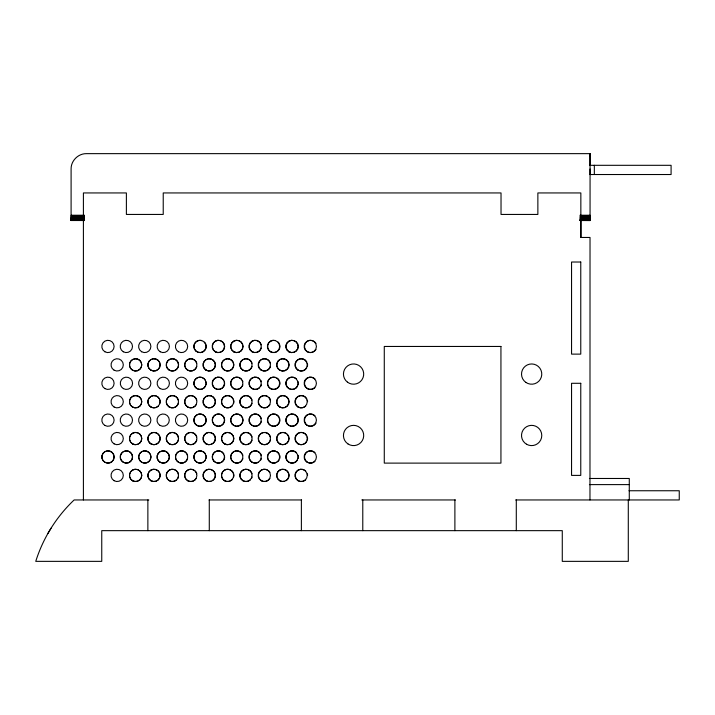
<?xml version="1.0" encoding="UTF-8"?>
<svg xmlns="http://www.w3.org/2000/svg" width="715" height="715" viewBox="0 0 715 715"><rect width="100%" height="100%" fill="white"/><g stroke="black" fill="none" stroke-linecap="round" stroke-linejoin="round"><path stroke-width="1.07" d="M84.486 220.515L71.098 220.515L71.098 168.99C70.919 160.786 78.239 153.466 86.444 153.645L590.072 153.645L590.072 155.7M580.893 237.514L580.902 219.684M580.026 217.503L590.072 217.503L590.054 220.569L590.072 168.99M590.054 165.022L590.054 153.645L590.072 174.523M47.914 533.453L51.033 528.215M589.875 165.308L671.09 165.308L671.09 174.523L589.875 174.523M71.098 215.233L84.486 215.233M580.026 215.233L590.072 215.233M71.098 216.019L84.486 216.019M580.026 216.019L590.072 216.019M71.098 216.779L84.486 216.779M580.026 216.779L590.072 216.779M84.486 217.503L71.098 217.503L71.098 220.515M71.098 218.164L84.486 218.164M580.026 218.173L590.072 218.173M71.098 218.772L84.486 218.772M580.026 218.772L590.072 218.772M71.098 219.299L84.486 219.299M580.026 219.299L590.072 219.299M71.098 219.746L84.486 219.746M580.026 219.746L590.072 219.746M71.098 220.104L84.486 220.104M580.008 220.104L590.072 220.104M71.098 220.363L84.486 220.363M580.008 220.363L590.072 220.363M580.008 220.515L590.054 220.569M589.428 478.478L629.28 478.478L629.28 499.955M589.428 484.609L629.28 484.609M629.003 490.749L679.25 490.749L679.25 499.955L515.667 499.955M148.836 499.955L74.128 499.955A144.618 144.618 0 0 0 35.75 561.355L101.753 561.355L101.753 530.655L562.276 530.655L562.276 561.355L628.288 561.355L628.288 499.955M209.039 499.955L301.587 499.955M361.799 499.955L455.464 499.955M594.335 165.308L594.335 174.523M589.973 499.955L590.027 237.46L580.848 237.46L580.848 192.943L537.868 192.943L537.868 214.437L501.027 214.437L501.027 192.943L163.226 192.943L163.226 214.437L126.385 214.437L126.385 192.943L83.405 192.943L83.405 499.955M516.293 499.955L516.293 530.655M454.892 499.955L454.892 530.655M362.782 499.955L362.782 530.655M301.381 499.955L301.381 530.655M209.281 499.955L209.281 530.655M147.871 499.955L147.871 530.655M315.959 349.519A6.14 6.14 0 0 1 306.699 351.154A6.14 6.14 0 0 1 306.699 341.743A6.14 6.14 0 0 1 315.959 343.379M279.735 344.862A6.14 6.14 0 0 1 278.144 350.788M276.866 351.771A6.14 6.14 0 0 1 267.714 347.249A6.14 6.14 0 0 1 275.391 340.519M278.144 342.11A6.14 6.14 0 0 1 279.118 343.379M261.315 348.035A6.14 6.14 0 0 1 251.859 351.476A6.14 6.14 0 0 1 251.859 341.421A6.14 6.14 0 0 1 261.315 344.862M204.463 342.11A6.14 6.14 0 0 1 202.711 352.012A6.14 6.14 0 0 1 193.997 346.981A6.14 6.14 0 0 1 201.71 340.519M178.419 366.455A6.14 6.14 0 0 1 168.534 369.575A6.14 6.14 0 0 1 169.893 359.305A6.14 6.14 0 0 1 178.625 364.873M196.84 366.455A6.14 6.14 0 0 1 187.384 369.896A6.14 6.14 0 0 1 187.384 359.842A6.14 6.14 0 0 1 196.84 363.283M252.1 366.455A6.14 6.14 0 0 1 242.644 369.896A6.14 6.14 0 0 1 242.644 359.842A6.14 6.14 0 0 1 252.1 363.283M270.52 366.455A6.14 6.14 0 0 1 261.064 369.896A6.14 6.14 0 0 1 261.064 359.842A6.14 6.14 0 0 1 270.52 363.283M307.361 363.283A6.14 6.14 0 0 1 307.361 366.455M306.753 367.939A6.14 6.14 0 0 1 297.485 369.575A6.14 6.14 0 0 1 297.485 360.163A6.14 6.14 0 0 1 306.753 361.799M314.984 387.637A6.14 6.14 0 0 1 306.297 387.637A6.14 6.14 0 0 1 306.297 378.95A6.14 6.14 0 0 1 314.984 378.95M298.155 381.703A6.14 6.14 0 0 1 298.155 384.885M297.538 386.359A6.14 6.14 0 0 1 288.699 388.317A6.14 6.14 0 0 1 287.519 379.343A6.14 6.14 0 0 1 296.564 378.95M279.735 381.703A6.14 6.14 0 0 1 279.735 384.885M279.118 386.359A6.14 6.14 0 0 1 271.208 388.853A6.14 6.14 0 0 1 268.027 381.193A6.14 6.14 0 0 1 275.391 377.359M276.866 377.976A6.14 6.14 0 0 1 279.118 380.219M261.315 384.885A6.14 6.14 0 0 1 260.698 386.359M259.724 387.637A6.14 6.14 0 0 1 251.037 387.637A6.14 6.14 0 0 1 251.037 378.95A6.14 6.14 0 0 1 259.724 378.95M260.698 380.219A6.14 6.14 0 0 1 261.315 381.703M242.886 384.885A6.14 6.14 0 0 1 242.278 386.359M241.304 387.628A6.14 6.14 0 0 1 232.616 387.628A6.14 6.14 0 0 1 232.616 378.95A6.14 6.14 0 0 1 241.304 378.95M242.278 380.219A6.14 6.14 0 0 1 242.886 381.703M224.465 381.703A6.14 6.14 0 0 1 217.467 389.335A6.14 6.14 0 0 1 213.508 379.772A6.14 6.14 0 0 1 223.858 380.219M206.045 381.703A6.14 6.14 0 0 1 206.045 384.885M205.437 386.359A6.14 6.14 0 0 1 196.169 387.995A6.14 6.14 0 0 1 196.169 378.584A6.14 6.14 0 0 1 205.437 380.219M158.408 406.057A6.14 6.14 0 0 1 148.497 404.306A6.14 6.14 0 0 1 153.528 395.592A6.14 6.14 0 0 1 159.999 403.305M178.419 403.305A6.14 6.14 0 0 1 168.963 406.746A6.14 6.14 0 0 1 168.963 396.682A6.14 6.14 0 0 1 178.419 400.123M196.223 404.779A6.14 6.14 0 0 1 186.561 406.057A6.14 6.14 0 0 1 187.839 396.396A6.14 6.14 0 0 1 196.84 400.123M233.68 400.123A6.14 6.14 0 0 1 233.68 403.305M232.089 406.057A6.14 6.14 0 0 1 223.044 405.655A6.14 6.14 0 0 1 224.224 396.682A6.14 6.14 0 0 1 233.063 398.639M252.1 403.305A6.14 6.14 0 0 1 242.644 406.746A6.14 6.14 0 0 1 242.644 396.682A6.14 6.14 0 0 1 252.1 400.123M269.904 404.779A6.14 6.14 0 0 1 261.52 407.032A6.14 6.14 0 0 1 259.268 398.639A6.14 6.14 0 0 1 267.66 396.396M268.929 397.37A6.14 6.14 0 0 1 270.52 400.123M305.77 406.057A6.14 6.14 0 0 1 296.725 405.655A6.14 6.14 0 0 1 297.914 396.682A6.14 6.14 0 0 1 306.753 398.639M307.361 400.123A6.14 6.14 0 0 1 307.575 401.714M315.959 423.2A6.14 6.14 0 0 1 307.119 425.166A6.14 6.14 0 0 1 305.94 416.184A6.14 6.14 0 0 1 314.984 415.79M279.735 418.543A6.14 6.14 0 0 1 272.737 426.176A6.14 6.14 0 0 1 268.769 416.613A6.14 6.14 0 0 1 279.118 417.06M261.315 421.725A6.14 6.14 0 0 1 251.859 425.166A6.14 6.14 0 0 1 251.859 415.102A6.14 6.14 0 0 1 261.315 418.543M178.419 440.145A6.14 6.14 0 0 1 168.534 443.255A6.14 6.14 0 0 1 169.893 432.986A6.14 6.14 0 0 1 178.625 438.554M196.84 440.145A6.14 6.14 0 0 1 187.384 443.586A6.14 6.14 0 0 1 187.384 433.522A6.14 6.14 0 0 1 196.84 436.963M252.1 440.145A6.14 6.14 0 0 1 242.644 443.586A6.14 6.14 0 0 1 242.644 433.522A6.14 6.14 0 0 1 252.1 436.963M270.52 440.145A6.14 6.14 0 0 1 261.064 443.586A6.14 6.14 0 0 1 261.064 433.522A6.14 6.14 0 0 1 270.52 436.963M287.35 434.211A6.14 6.14 0 0 1 285.106 444.319A6.14 6.14 0 0 1 276.893 438.018A6.14 6.14 0 0 1 286.08 433.236M307.361 436.963A6.14 6.14 0 0 1 307.361 440.145M306.753 441.62A6.14 6.14 0 0 1 297.485 443.255A6.14 6.14 0 0 1 297.485 433.853A6.14 6.14 0 0 1 306.753 435.48M314.984 461.318A6.14 6.14 0 0 1 306.297 461.318A6.14 6.14 0 0 1 306.297 452.631A6.14 6.14 0 0 1 314.984 452.631M298.155 455.384A6.14 6.14 0 0 1 298.155 458.565M297.538 460.04A6.14 6.14 0 0 1 288.699 462.006A6.14 6.14 0 0 1 287.519 453.024A6.14 6.14 0 0 1 296.564 452.631M279.735 455.384A6.14 6.14 0 0 1 279.735 458.565M279.118 460.04A6.14 6.14 0 0 1 278.144 461.318M276.866 462.292A6.14 6.14 0 0 1 267.714 457.779A6.14 6.14 0 0 1 275.391 451.04M276.866 451.657A6.14 6.14 0 0 1 279.118 453.9M261.315 458.565A6.14 6.14 0 0 1 260.698 460.04M258.446 462.292A6.14 6.14 0 0 1 250.348 460.496A6.14 6.14 0 0 1 251.43 452.273A6.14 6.14 0 0 1 259.724 452.631M260.698 453.9A6.14 6.14 0 0 1 261.315 455.384M242.886 458.565A6.14 6.14 0 0 1 242.278 460.04M241.304 461.318A6.14 6.14 0 0 1 232.616 461.318A6.14 6.14 0 0 1 232.616 452.631A6.14 6.14 0 0 1 241.304 452.631M242.278 453.9A6.14 6.14 0 0 1 242.886 455.384M224.465 455.384A6.14 6.14 0 0 1 217.467 463.025A6.14 6.14 0 0 1 213.508 453.453A6.14 6.14 0 0 1 223.858 453.9M206.045 455.384A6.14 6.14 0 0 1 206.045 458.565M205.437 460.04A6.14 6.14 0 0 1 204.463 461.318M203.185 462.292A6.14 6.14 0 0 1 194.033 457.779A6.14 6.14 0 0 1 201.71 451.04M203.185 451.657A6.14 6.14 0 0 1 205.437 453.9M187.625 458.565A6.14 6.14 0 0 1 179.099 462.542A6.14 6.14 0 0 1 176.668 453.453A6.14 6.14 0 0 1 186.034 452.631M187.017 453.9A6.14 6.14 0 0 1 187.625 455.384M159.382 478.469A6.14 6.14 0 0 1 149.033 478.916A6.14 6.14 0 0 1 153.001 469.344A6.14 6.14 0 0 1 159.999 476.985M178.419 476.985A6.14 6.14 0 0 1 177.803 478.469M176.828 479.738A6.14 6.14 0 0 1 167.453 478.916A6.14 6.14 0 0 1 169.893 469.826A6.14 6.14 0 0 1 178.419 473.804M196.223 478.469A6.14 6.14 0 0 1 187.839 480.712A6.14 6.14 0 0 1 185.587 472.329A6.14 6.14 0 0 1 193.98 470.077M195.249 471.051A6.14 6.14 0 0 1 196.84 473.804M210.916 481.329A6.14 6.14 0 0 1 203.283 474.331A6.14 6.14 0 0 1 212.847 470.363A6.14 6.14 0 0 1 212.4 480.712M233.68 473.804A6.14 6.14 0 0 1 233.68 476.985M232.089 479.738A6.14 6.14 0 0 1 223.044 479.345A6.14 6.14 0 0 1 224.224 470.363A6.14 6.14 0 0 1 233.063 472.329M252.1 476.985A6.14 6.14 0 0 1 251.483 478.469M250.509 479.738A6.14 6.14 0 0 1 241.143 478.916A6.14 6.14 0 0 1 243.574 469.826A6.14 6.14 0 0 1 252.1 473.804M269.904 478.469A6.14 6.14 0 0 1 261.52 480.712A6.14 6.14 0 0 1 259.268 472.329A6.14 6.14 0 0 1 267.66 470.077M268.929 471.051A6.14 6.14 0 0 1 269.904 472.329M284.597 481.329A6.14 6.14 0 0 1 276.964 474.331A6.14 6.14 0 0 1 286.536 470.363A6.14 6.14 0 0 1 286.08 480.712M305.77 479.738A6.14 6.14 0 0 1 297.091 479.738A6.14 6.14 0 0 1 297.091 471.051A6.14 6.14 0 0 1 305.77 471.051M307.361 473.804A6.14 6.14 0 0 1 307.575 475.395M580.768 262.021L571.553 262.021L571.553 354.122L580.768 354.122L580.768 262.021M500.938 346.453L384.277 346.453L384.277 463.114L500.938 463.114L500.938 346.453M580.768 383.294L571.553 383.294L571.553 475.395L580.768 475.395L580.768 383.294M289.155 351.771A6.14 6.14 0 0 0 298.361 346.453A6.14 6.14 0 0 0 289.155 341.135A6.14 6.14 0 0 0 289.155 351.771M233.885 351.771A6.14 6.14 0 0 0 243.1 346.453A6.14 6.14 0 0 0 233.885 341.135A6.14 6.14 0 0 0 233.885 351.771M215.465 351.771A6.14 6.14 0 0 0 224.68 346.453A6.14 6.14 0 0 0 215.465 341.135A6.14 6.14 0 0 0 215.465 351.771M178.464 351.771A6.14 6.14 0 0 0 187.679 346.453A6.14 6.14 0 0 0 178.464 341.135A6.14 6.14 0 0 0 178.464 351.771M160.205 351.771A6.14 6.14 0 0 0 169.419 346.453A6.14 6.14 0 0 0 160.205 341.135A6.14 6.14 0 0 0 160.205 351.771M141.677 351.771A6.14 6.14 0 0 0 150.892 346.453A6.14 6.14 0 0 0 141.677 341.135A6.14 6.14 0 0 0 141.677 351.771M123.284 351.771A6.14 6.14 0 0 0 132.498 346.453A6.14 6.14 0 0 0 123.284 341.135A6.14 6.14 0 0 0 123.284 351.771M104.891 351.771A6.14 6.14 0 0 0 114.105 346.453A6.14 6.14 0 0 0 104.891 341.135A6.14 6.14 0 0 0 104.891 351.771M114.105 370.191A6.14 6.14 0 0 0 123.311 364.873A6.14 6.14 0 0 0 114.105 359.556A6.14 6.14 0 0 0 114.105 370.191M132.57 370.191A6.14 6.14 0 0 0 141.785 364.873A6.14 6.14 0 0 0 132.57 359.556A6.14 6.14 0 0 0 132.57 370.191M150.999 370.191A6.14 6.14 0 0 0 160.205 364.873A6.14 6.14 0 0 0 150.999 359.556A6.14 6.14 0 0 0 150.999 370.191M206.26 370.191A6.14 6.14 0 0 0 215.465 364.873A6.14 6.14 0 0 0 206.26 359.556A6.14 6.14 0 0 0 206.26 370.191M224.68 370.191A6.14 6.14 0 0 0 233.885 364.873A6.14 6.14 0 0 0 224.68 359.556A6.14 6.14 0 0 0 224.68 370.191M279.94 370.191A6.14 6.14 0 0 0 289.155 364.873A6.14 6.14 0 0 0 279.94 359.556A6.14 6.14 0 0 0 279.94 370.191M178.464 388.611A6.14 6.14 0 0 0 187.679 383.294A6.14 6.14 0 0 0 178.464 377.976A6.14 6.14 0 0 0 178.464 388.611M160.205 388.611A6.14 6.14 0 0 0 169.419 383.294A6.14 6.14 0 0 0 160.205 377.976A6.14 6.14 0 0 0 160.205 388.611M141.677 388.611A6.14 6.14 0 0 0 150.892 383.294A6.14 6.14 0 0 0 141.677 377.976A6.14 6.14 0 0 0 141.677 388.611M123.364 388.611A6.14 6.14 0 0 0 132.57 383.294A6.14 6.14 0 0 0 123.364 377.976A6.14 6.14 0 0 0 123.364 388.611M104.891 388.611A6.14 6.14 0 0 0 114.105 383.294A6.14 6.14 0 0 0 104.891 377.976A6.14 6.14 0 0 0 104.891 388.611M114.105 407.032A6.14 6.14 0 0 0 123.311 401.714A6.14 6.14 0 0 0 114.105 396.396A6.14 6.14 0 0 0 114.105 407.032M132.57 407.032A6.14 6.14 0 0 0 141.785 401.714A6.14 6.14 0 0 0 132.57 396.396A6.14 6.14 0 0 0 132.57 407.032M206.26 407.032A6.14 6.14 0 0 0 215.465 401.714A6.14 6.14 0 0 0 206.26 396.396A6.14 6.14 0 0 0 206.26 407.032M279.94 407.032A6.14 6.14 0 0 0 289.155 401.714A6.14 6.14 0 0 0 279.94 396.396A6.14 6.14 0 0 0 279.94 407.032M289.155 425.452A6.14 6.14 0 0 0 298.361 420.134A6.14 6.14 0 0 0 289.155 414.816A6.14 6.14 0 0 0 289.155 425.452M233.885 425.452A6.14 6.14 0 0 0 243.1 420.134A6.14 6.14 0 0 0 233.885 414.816A6.14 6.14 0 0 0 233.885 425.452M215.465 425.452A6.14 6.14 0 0 0 224.68 420.134A6.14 6.14 0 0 0 215.465 414.816A6.14 6.14 0 0 0 215.465 425.452M197.045 425.452A6.14 6.14 0 0 0 206.26 420.134A6.14 6.14 0 0 0 197.045 414.816A6.14 6.14 0 0 0 197.045 425.452M178.464 425.452A6.14 6.14 0 0 0 187.679 420.134A6.14 6.14 0 0 0 178.464 414.816A6.14 6.14 0 0 0 178.464 425.452M160.071 425.452A6.14 6.14 0 0 0 169.285 420.134A6.14 6.14 0 0 0 160.071 414.816A6.14 6.14 0 0 0 160.071 425.452M141.677 425.452A6.14 6.14 0 0 0 150.892 420.134A6.14 6.14 0 0 0 141.677 414.816A6.14 6.14 0 0 0 141.677 425.452M123.284 425.452A6.14 6.14 0 0 0 132.498 420.134A6.14 6.14 0 0 0 123.284 414.816A6.14 6.14 0 0 0 123.284 425.452M104.891 425.452A6.14 6.14 0 0 0 114.105 420.134A6.14 6.14 0 0 0 104.891 414.816A6.14 6.14 0 0 0 104.891 425.452M114.105 443.872A6.14 6.14 0 0 0 123.311 438.554A6.14 6.14 0 0 0 114.105 433.236A6.14 6.14 0 0 0 114.105 443.872M132.57 443.872A6.14 6.14 0 0 0 141.785 438.554A6.14 6.14 0 0 0 132.57 433.236A6.14 6.14 0 0 0 132.57 443.872M150.999 443.872A6.14 6.14 0 0 0 160.205 438.554A6.14 6.14 0 0 0 150.999 433.236A6.14 6.14 0 0 0 150.999 443.872M206.26 443.872A6.14 6.14 0 0 0 215.465 438.554A6.14 6.14 0 0 0 206.26 433.236A6.14 6.14 0 0 0 206.26 443.872M224.68 443.872A6.14 6.14 0 0 0 233.885 438.554A6.14 6.14 0 0 0 224.68 433.236A6.14 6.14 0 0 0 224.68 443.872M160.205 462.292A6.14 6.14 0 0 0 169.419 456.974A6.14 6.14 0 0 0 160.205 451.657A6.14 6.14 0 0 0 160.205 462.292M141.785 462.292A6.14 6.14 0 0 0 150.999 456.974A6.14 6.14 0 0 0 141.785 451.657A6.14 6.14 0 0 0 141.785 462.292M123.364 462.292A6.14 6.14 0 0 0 132.57 456.974A6.14 6.14 0 0 0 123.364 451.657A6.14 6.14 0 0 0 123.284 462.292A6.14 6.14 0 0 0 132.498 456.974A6.14 6.14 0 0 0 123.284 451.657A6.14 6.14 0 0 0 123.364 462.292M104.944 462.292A6.14 6.14 0 0 0 114.15 456.974A6.14 6.14 0 0 0 104.944 451.657A6.14 6.14 0 0 0 104.891 462.292A6.14 6.14 0 0 0 114.105 456.974A6.14 6.14 0 0 0 104.891 451.657A6.14 6.14 0 0 0 104.944 462.292M114.105 480.712A6.14 6.14 0 0 0 123.311 475.395A6.14 6.14 0 0 0 114.105 470.077A6.14 6.14 0 0 0 114.105 480.712M132.57 480.712A6.14 6.14 0 0 0 141.785 475.395A6.14 6.14 0 0 0 132.57 470.077A6.14 6.14 0 0 0 132.57 480.712M298.03 443.872A6.14 6.14 0 0 0 307.244 438.554A6.14 6.14 0 0 0 298.03 433.236A6.14 6.14 0 0 0 298.03 443.872M279.637 443.872A6.14 6.14 0 0 0 288.851 438.554A6.14 6.14 0 0 0 279.637 433.236A6.14 6.14 0 0 0 279.637 443.872M242.85 443.872A6.14 6.14 0 0 0 252.064 438.554A6.14 6.14 0 0 0 242.85 433.236A6.14 6.14 0 0 0 242.85 443.872M233.644 425.452A6.14 6.14 0 0 0 242.85 420.134A6.14 6.14 0 0 0 233.644 414.816A6.14 6.14 0 0 0 233.644 425.452M169.285 443.872A6.14 6.14 0 0 0 178.491 438.554A6.14 6.14 0 0 0 169.285 433.236A6.14 6.14 0 0 0 169.285 443.872M252.038 425.452A6.14 6.14 0 0 0 261.243 420.134A6.14 6.14 0 0 0 252.038 414.816A6.14 6.14 0 0 0 252.038 425.452M288.824 425.452A6.14 6.14 0 0 0 298.03 420.134A6.14 6.14 0 0 0 288.824 414.816A6.14 6.14 0 0 0 288.824 425.452M224.465 443.872A6.14 6.14 0 0 0 233.671 438.554A6.14 6.14 0 0 0 224.465 433.236A6.14 6.14 0 0 0 224.465 443.872M206.072 443.872A6.14 6.14 0 0 0 215.278 438.554A6.14 6.14 0 0 0 206.072 433.236A6.14 6.14 0 0 0 206.072 443.872M149.614 442.898A6.14 6.14 0 0 0 159.892 440.145A6.14 6.14 0 0 0 152.367 432.62A6.14 6.14 0 0 0 149.614 442.898M270.431 425.452A6.14 6.14 0 0 0 279.637 420.134A6.14 6.14 0 0 0 270.431 414.816A6.14 6.14 0 0 0 270.431 425.452M307.218 425.452A6.14 6.14 0 0 0 316.423 420.134A6.14 6.14 0 0 0 307.218 414.816A6.14 6.14 0 0 0 307.218 425.452M132.498 443.872A6.14 6.14 0 0 0 141.704 438.554A6.14 6.14 0 0 0 132.498 433.236A6.14 6.14 0 0 0 132.498 443.872M259.974 442.898A6.14 6.14 0 0 0 270.252 440.145A6.14 6.14 0 0 0 262.727 432.62A6.14 6.14 0 0 0 259.974 442.898M187.679 443.872A6.14 6.14 0 0 0 196.884 438.554A6.14 6.14 0 0 0 187.679 433.236A6.14 6.14 0 0 0 187.679 443.872M252.038 462.292A6.14 6.14 0 0 0 261.243 456.974A6.14 6.14 0 0 0 252.038 451.657A6.14 6.14 0 0 0 252.038 462.292M169.285 480.712A6.14 6.14 0 0 0 178.491 475.395A6.14 6.14 0 0 0 169.285 470.077A6.14 6.14 0 0 0 169.285 480.712M242.85 480.712A6.14 6.14 0 0 0 252.064 475.395A6.14 6.14 0 0 0 242.85 470.077A6.14 6.14 0 0 0 242.85 480.712M279.637 480.712A6.14 6.14 0 0 0 288.851 475.395A6.14 6.14 0 0 0 279.637 470.077A6.14 6.14 0 0 0 279.637 480.712M298.03 480.712A6.14 6.14 0 0 0 307.244 475.395A6.14 6.14 0 0 0 298.03 470.077A6.14 6.14 0 0 0 298.03 480.712M270.431 462.292A6.14 6.14 0 0 0 279.637 456.974A6.14 6.14 0 0 0 270.431 451.657A6.14 6.14 0 0 0 270.431 462.292M213.982 461.318A6.14 6.14 0 0 0 224.251 458.565A6.14 6.14 0 0 0 216.734 451.04A6.14 6.14 0 0 0 213.982 461.318M288.824 462.292A6.14 6.14 0 0 0 298.03 456.974A6.14 6.14 0 0 0 288.824 451.657A6.14 6.14 0 0 0 288.824 462.292M150.892 480.712A6.14 6.14 0 0 0 160.097 475.395A6.14 6.14 0 0 0 150.892 470.077A6.14 6.14 0 0 0 150.892 480.712M224.465 480.712A6.14 6.14 0 0 0 233.671 475.395A6.14 6.14 0 0 0 224.465 470.077A6.14 6.14 0 0 0 224.465 480.712M233.644 462.292A6.14 6.14 0 0 0 242.85 456.974A6.14 6.14 0 0 0 233.644 451.657A6.14 6.14 0 0 0 233.644 462.292M160.071 462.292A6.14 6.14 0 0 0 169.285 456.974A6.14 6.14 0 0 0 160.071 451.657A6.14 6.14 0 0 0 160.071 462.292M196.857 462.292A6.14 6.14 0 0 0 206.072 456.974A6.14 6.14 0 0 0 196.857 451.657A6.14 6.14 0 0 0 196.857 462.292M141.677 462.292A6.14 6.14 0 0 0 150.892 456.974A6.14 6.14 0 0 0 141.677 451.657A6.14 6.14 0 0 0 141.677 462.292M132.498 480.712A6.14 6.14 0 0 0 141.704 475.395A6.14 6.14 0 0 0 132.498 470.077A6.14 6.14 0 0 0 132.498 480.712M187.679 480.712A6.14 6.14 0 0 0 196.884 475.395A6.14 6.14 0 0 0 187.679 470.077A6.14 6.14 0 0 0 187.679 480.712M206.072 480.712A6.14 6.14 0 0 0 215.278 475.395A6.14 6.14 0 0 0 206.072 470.077A6.14 6.14 0 0 0 206.072 480.712M178.464 462.292A6.14 6.14 0 0 0 187.679 456.974A6.14 6.14 0 0 0 178.464 451.657A6.14 6.14 0 0 0 178.464 462.292M261.243 480.712A6.14 6.14 0 0 0 270.458 475.395A6.14 6.14 0 0 0 261.243 470.077A6.14 6.14 0 0 0 261.243 480.712M307.218 462.292A6.14 6.14 0 0 0 316.423 456.974A6.14 6.14 0 0 0 307.218 451.657A6.14 6.14 0 0 0 307.218 462.292M347.955 443.917A10.135 10.135 0 0 0 363.685 436.132A10.135 10.135 0 0 0 349.081 426.399A10.135 10.135 0 0 0 347.955 443.917M526.544 444.238A10.135 10.135 0 0 0 541.773 435.524A10.135 10.135 0 0 0 526.615 426.685A10.135 10.135 0 0 0 526.544 444.238M525.847 382.391A10.135 10.135 0 0 0 541.738 374.946A10.135 10.135 0 0 0 527.348 364.909A10.135 10.135 0 0 0 525.847 382.391M347.436 382.141A10.135 10.135 0 0 0 363.622 375.366A10.135 10.135 0 0 0 349.662 364.73A10.135 10.135 0 0 0 347.436 382.141M132.498 370.191A6.14 6.14 0 0 0 141.704 364.873A6.14 6.14 0 0 0 132.498 359.556A6.14 6.14 0 0 0 132.498 370.191M150.892 370.191A6.14 6.14 0 0 0 160.097 364.873A6.14 6.14 0 0 0 150.892 359.556A6.14 6.14 0 0 0 150.892 370.191M169.285 370.191A6.14 6.14 0 0 0 178.491 364.873A6.14 6.14 0 0 0 169.285 359.556A6.14 6.14 0 0 0 169.285 370.191M187.679 370.191A6.14 6.14 0 0 0 196.884 364.873A6.14 6.14 0 0 0 187.679 359.556A6.14 6.14 0 0 0 187.679 370.191M206.072 370.191A6.14 6.14 0 0 0 215.278 364.873A6.14 6.14 0 0 0 206.072 359.556A6.14 6.14 0 0 0 206.072 370.191M195.588 350.788A6.14 6.14 0 0 0 205.857 348.035A6.14 6.14 0 0 0 198.341 340.519A6.14 6.14 0 0 0 195.588 350.788M224.465 370.191A6.14 6.14 0 0 0 233.671 364.873A6.14 6.14 0 0 0 224.465 359.556A6.14 6.14 0 0 0 224.465 370.191M215.251 351.771A6.14 6.14 0 0 0 224.465 346.453A6.14 6.14 0 0 0 215.251 341.135A6.14 6.14 0 0 0 215.251 351.771M242.85 370.191A6.14 6.14 0 0 0 252.064 364.873A6.14 6.14 0 0 0 242.85 359.556A6.14 6.14 0 0 0 242.85 370.191M233.644 351.771A6.14 6.14 0 0 0 242.85 346.453A6.14 6.14 0 0 0 233.644 341.135A6.14 6.14 0 0 0 233.644 351.771M261.243 370.191A6.14 6.14 0 0 0 270.458 364.873A6.14 6.14 0 0 0 261.243 359.556A6.14 6.14 0 0 0 261.243 370.191M252.038 351.771A6.14 6.14 0 0 0 261.243 346.453A6.14 6.14 0 0 0 252.038 341.135A6.14 6.14 0 0 0 252.038 351.771M279.637 370.191A6.14 6.14 0 0 0 288.851 364.873A6.14 6.14 0 0 0 279.637 359.556A6.14 6.14 0 0 0 279.637 370.191M270.431 351.771A6.14 6.14 0 0 0 279.637 346.453A6.14 6.14 0 0 0 270.431 341.135A6.14 6.14 0 0 0 270.431 351.771M298.03 370.191A6.14 6.14 0 0 0 307.244 364.873A6.14 6.14 0 0 0 298.03 359.556A6.14 6.14 0 0 0 298.03 370.191M288.824 351.771A6.14 6.14 0 0 0 298.03 346.453A6.14 6.14 0 0 0 288.824 341.135A6.14 6.14 0 0 0 288.824 351.771M307.218 351.771A6.14 6.14 0 0 0 316.423 346.453A6.14 6.14 0 0 0 307.218 341.135A6.14 6.14 0 0 0 307.218 351.771M307.218 388.611A6.14 6.14 0 0 0 316.423 383.294A6.14 6.14 0 0 0 307.218 377.976A6.14 6.14 0 0 0 307.218 388.611M298.03 407.032A6.14 6.14 0 0 0 307.244 401.714A6.14 6.14 0 0 0 298.03 396.396A6.14 6.14 0 0 0 298.03 407.032M288.824 388.611A6.14 6.14 0 0 0 298.03 383.294A6.14 6.14 0 0 0 288.824 377.976A6.14 6.14 0 0 0 288.824 388.611M279.637 407.032A6.14 6.14 0 0 0 288.851 401.714A6.14 6.14 0 0 0 279.637 396.396A6.14 6.14 0 0 0 279.637 407.032M270.431 388.611A6.14 6.14 0 0 0 279.637 383.294A6.14 6.14 0 0 0 270.431 377.976A6.14 6.14 0 0 0 270.431 388.611M261.243 407.032A6.14 6.14 0 0 0 270.458 401.714A6.14 6.14 0 0 0 261.243 396.396A6.14 6.14 0 0 0 261.243 407.032M252.038 388.611A6.14 6.14 0 0 0 261.243 383.294A6.14 6.14 0 0 0 252.038 377.976A6.14 6.14 0 0 0 252.038 388.611M242.85 407.032A6.14 6.14 0 0 0 252.064 401.714A6.14 6.14 0 0 0 242.85 396.396A6.14 6.14 0 0 0 242.85 407.032M233.644 388.611A6.14 6.14 0 0 0 242.85 383.294A6.14 6.14 0 0 0 233.644 377.976A6.14 6.14 0 0 0 233.644 388.611M224.465 407.032A6.14 6.14 0 0 0 233.671 401.714A6.14 6.14 0 0 0 224.465 396.396A6.14 6.14 0 0 0 224.465 407.032M215.251 388.611A6.14 6.14 0 0 0 224.465 383.294A6.14 6.14 0 0 0 215.251 377.976A6.14 6.14 0 0 0 215.251 388.611M206.072 407.032A6.14 6.14 0 0 0 215.278 401.714A6.14 6.14 0 0 0 206.072 396.396A6.14 6.14 0 0 0 206.072 407.032M196.857 388.611A6.14 6.14 0 0 0 206.072 383.294A6.14 6.14 0 0 0 196.857 377.976A6.14 6.14 0 0 0 196.857 388.611M187.679 407.032A6.14 6.14 0 0 0 196.884 401.714A6.14 6.14 0 0 0 187.679 396.396A6.14 6.14 0 0 0 187.679 407.032M169.285 407.032A6.14 6.14 0 0 0 178.491 401.714A6.14 6.14 0 0 0 169.285 396.396A6.14 6.14 0 0 0 169.285 407.032M150.892 407.032A6.14 6.14 0 0 0 160.097 401.714A6.14 6.14 0 0 0 150.892 396.396A6.14 6.14 0 0 0 150.892 407.032M132.498 407.032A6.14 6.14 0 0 0 141.704 401.714A6.14 6.14 0 0 0 132.498 396.396A6.14 6.14 0 0 0 132.498 407.032M213.982 424.478A6.14 6.14 0 0 0 224.251 421.725A6.14 6.14 0 0 0 216.734 414.2A6.14 6.14 0 0 0 213.982 424.478M195.588 424.478A6.14 6.14 0 0 0 205.857 421.725A6.14 6.14 0 0 0 198.341 414.2A6.14 6.14 0 0 0 195.588 424.478"/></g></svg>
